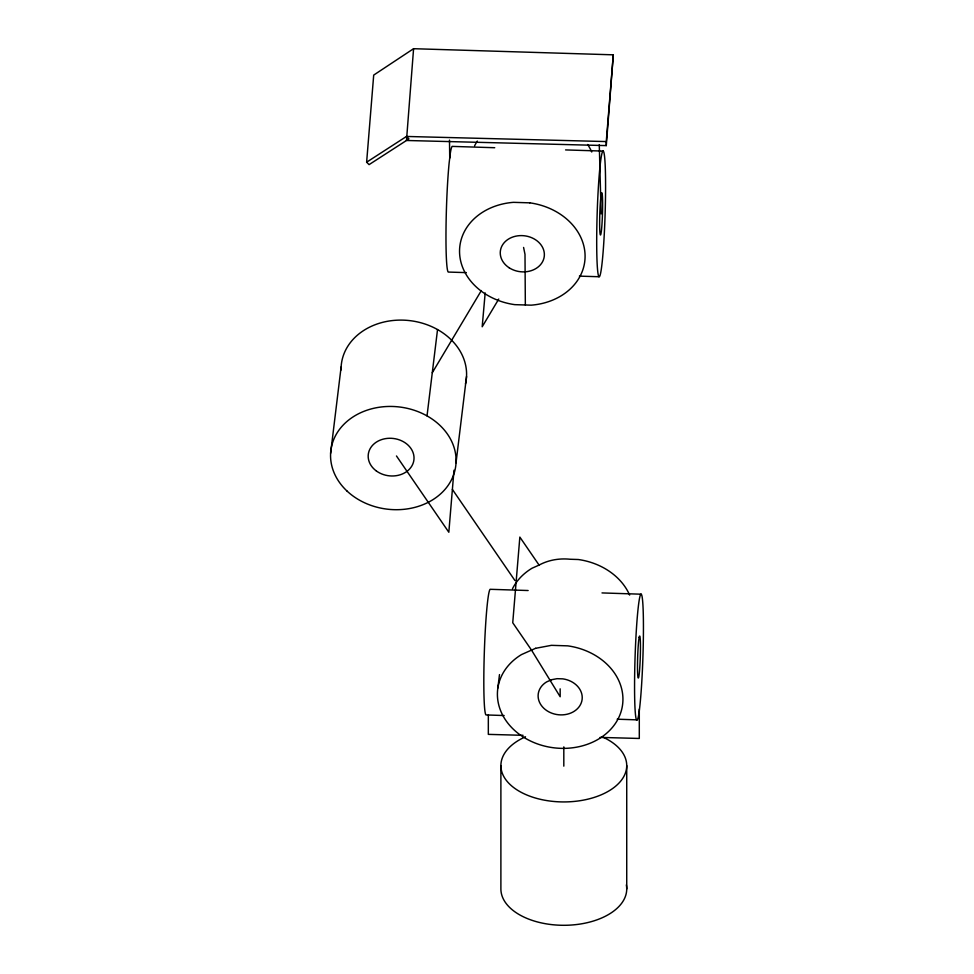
<?xml version="1.0" encoding="UTF-8"?>
<svg xmlns="http://www.w3.org/2000/svg" width="974" height="974" viewBox="0 0 974 974"><rect width="100%" height="100%" fill="white"/><g stroke="black" fill="none" stroke-linecap="round" stroke-linejoin="round"><path stroke-width="1.46" d="M366.626 162.208L373.699 75.095L413.585 48.7L613.303 54.824L606.278 145.601L406.487 140.487L369.073 164.63L366.626 162.208L406.475 136.457L606.266 141.571L613.303 54.824M406.475 136.457L408.91 138.868L406.487 140.439L413.585 48.7M453.981 470.223L448.831 532.254L396.467 455.966M485.174 292.918L482.191 326.765L498.749 299.042M330.612 453.336L341.119 366.991M427.026 415.91L437.533 329.565M456.027 462.808L466.534 376.463M497.86 687.997L499.492 674.592M432.286 372.738L481.339 290.556M629.642 595.09A62.92 51.452 6.9 0 0 578.3 559.514L570.107 559.246A47.239 38.619 6.9 0 0 539.072 565.09L532.011 568.232A62.92 51.452 6.9 0 0 512.47 588.771M523.05 735.321L488.327 734.372L488.327 714.989M600.045 737.403L639.297 738.462L639.297 709.157M494.731 147.719L452.533 146.404A62.92 3.981 -88.2 0 0 450.305 153.381L449.16 162.768A62.92 3.981 -88.2 0 0 445.995 230.607A62.92 3.981 -88.2 0 0 448.271 272.063L466.363 272.623M565.577 149.923L603.259 151.092A62.92 3.981 -88.2 0 1 603.43 247.822A62.92 3.981 -88.2 0 1 596.697 242.83A62.92 3.981 -88.2 0 1 603.259 151.092M579.408 276.129L598.998 276.738M528.139 590.524L490.458 589.307A62.92 3.908 -88.1 0 0 484.431 649.244A62.92 3.908 -88.1 0 0 486.038 714.94L504.13 715.537M602.005 592.923L641.196 594.201A62.92 3.908 -88.1 0 1 641.184 690.931A62.92 3.908 -88.1 0 1 634.561 685.939A62.92 3.908 -88.1 0 1 641.196 594.201M617.175 719.202L636.765 719.847M539.072 565.09L519.848 537.076L512.738 622.739L531.524 650.121L560.172 696.751L560.147 688.837M452.386 489.423L514.881 580.467M523.586 247.445L524.998 254.348L525.339 304.984M599.278 144.688L601.128 213.915M449.489 140.098L449.732 158.08M606.266 141.571L606.278 145.601M626.732 765.601L626.732 888.97M563.812 746.875L563.812 766.148M500.892 765.601L500.892 888.97A62.92 36.33 0 0 0 567.331 925.239A62.92 36.33 0 0 0 626.331 884.903M602.115 736.782A62.92 36.33 0 0 1 610.199 790.145A62.92 36.33 0 0 1 517.413 790.145A62.92 36.33 0 0 1 525.51 736.782M341.07 369.974A62.92 51.452 6.9 0 1 409.287 320.568A62.92 51.452 6.9 0 1 465.475 383.866M474.582 145.857A62.92 51.452 6.9 0 1 477.333 141.072M587.663 144.505A62.92 51.452 6.9 0 1 591.754 152.005M600.873 196.858L600.508 200.62A21.038 1.327 -88.2 0 0 599.667 226.224A21.038 1.327 -88.2 0 0 600.995 233.577L601.384 230.972A21.038 1.327 -88.2 0 0 602.614 203.943A21.038 1.327 -88.2 0 0 601.262 194.252L600.873 196.858M639.151 637.361L638.761 639.967A21.038 1.315 -88.1 0 0 637.507 666.995A21.038 1.315 -88.1 0 0 638.81 676.686L639.188 674.081A21.038 1.315 -88.1 0 0 640.454 647.04A21.038 1.315 -88.1 0 0 639.151 637.361M535.627 648.307L521.504 654.577A62.92 51.452 6.9 0 0 522.405 736.441A62.92 51.452 6.9 0 0 618.368 718.374A62.92 51.452 6.9 0 0 567.793 645.859L551.406 645.336L535.627 648.307M551.54 679.718L546.584 681.934A22.11 18.08 6.9 0 0 546.901 710.703A22.11 18.08 6.9 0 0 580.626 704.348A22.11 18.08 6.9 0 0 562.85 678.866L557.091 678.683L551.54 679.718M529.832 202.848L513.444 202.336A62.92 51.452 6.9 0 0 459.545 251.803A62.92 51.452 6.9 0 0 514.796 304.655L531.183 305.166A62.92 51.452 6.9 0 0 585.082 255.699A62.92 51.452 6.9 0 0 529.832 202.848M509.073 267.716A22.11 18.08 6.9 0 0 544.21 256.795A22.11 18.08 6.9 0 0 513.651 236.731A22.11 18.08 6.9 0 0 509.073 267.716M376.366 470.978A22.986 18.798 6.9 0 0 413.682 461.299A22.986 18.798 6.9 0 0 383.245 439.116A22.986 18.798 6.9 0 0 376.366 470.978M347.048 491.079A62.92 51.452 6.9 0 0 453.19 475.957A62.92 51.452 6.9 0 0 379.714 407.181A62.92 51.452 6.9 0 0 347.048 491.079"/></g></svg>
